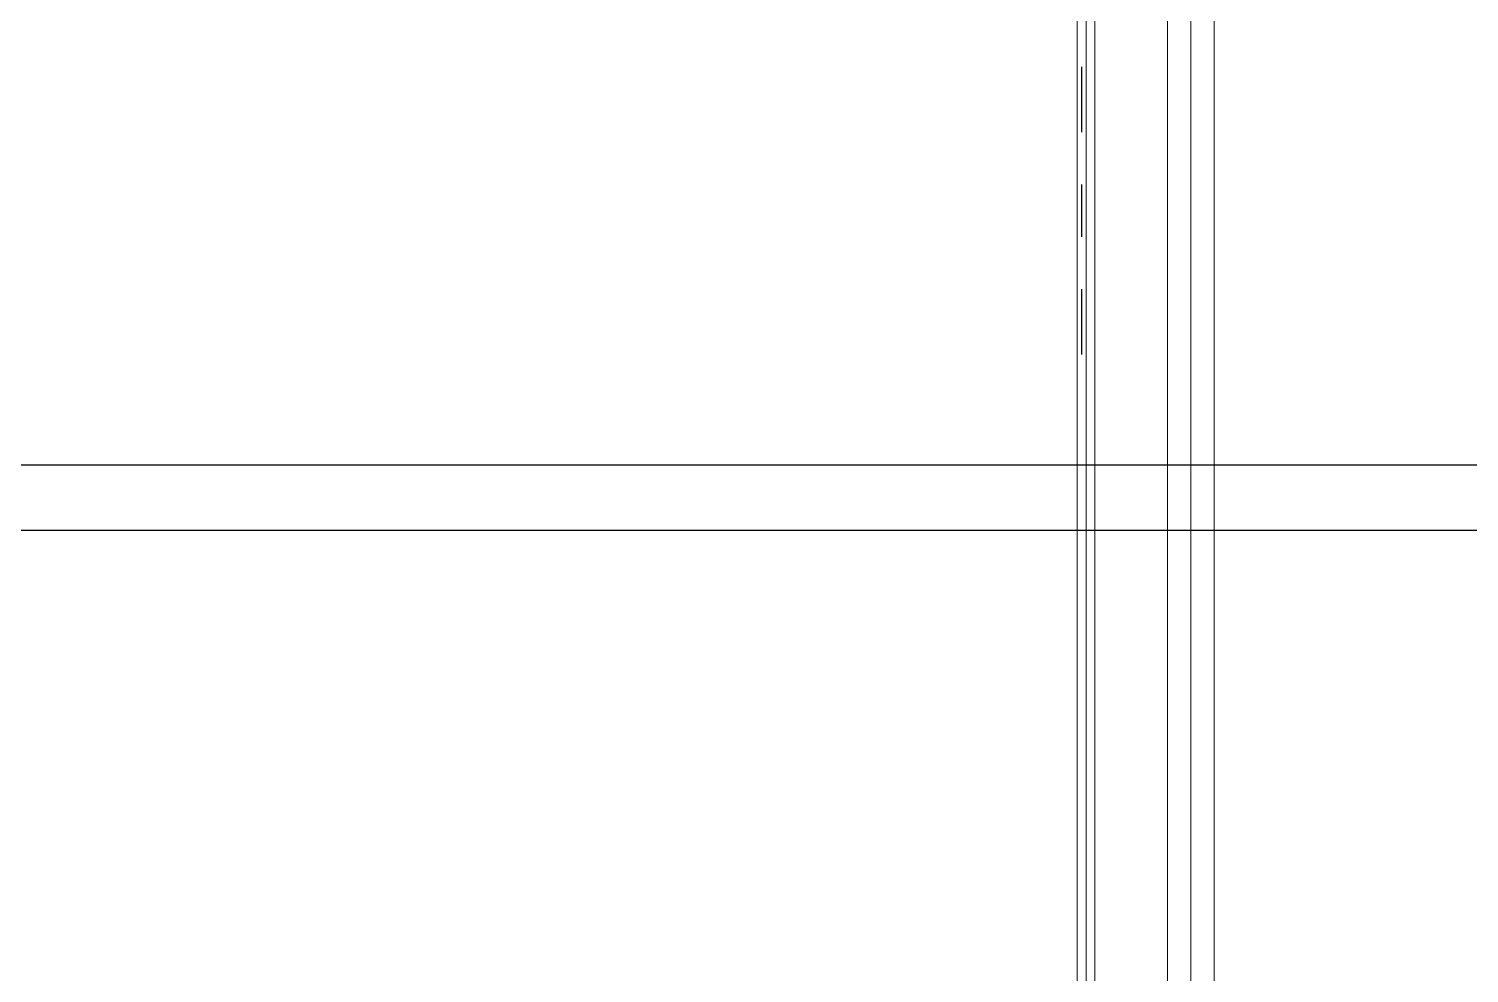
# Model space of a CAD drawing. Header units: metres. Extents: x 531759 to 532310, y 2674774 to 2675087.
# Drawn here: x 532120.264 to 532123.023, y 2674970.102 to 2674971.909 of the extents above; entities that cross this region are included whole.
import ezdxf

# ---------------------------------------------------------------- set-up
doc = ezdxf.new("R2010")
doc.units = ezdxf.units.M
doc.header["$MEASUREMENT"] = 0
doc.linetypes.add('CENTER', pattern=[2, 1.25, -0.25, 0.25, -0.25])
doc.linetypes.add('CENTER2', pattern=[1.125, 0.75, -0.125, 0.125, -0.125])
doc.layers.add('IDT', color=7, linetype='Continuous')

# ---------------------------------------------------------------- blocks, each defined once
blk = doc.blocks.new('IDT')
at = {"layer": 'IDT', "color": 0, "lineweight": 0}
for p, q in [((15.5735, 21.8207), (15.5735, 14.662)), ((15.5735, 21.8207), (15.5735, 14.662)), ((15.6625, 14.662), (15.6625, 21.8207)), ((15.6625, 14.662), (15.6625, 21.8207)), ((15.8014, 21.7079), (15.8014, 17.1033)), ((15.8014, 21.7079), (15.8014, 17.1033)), ((15.8354, 17.1033), (15.8354, 21.7079)), ((15.8354, 17.1033), (15.8354, 21.7079)), ((15.8014, 17.1033), (15.8014, 14.3103)), ((15.8014, 17.1033), (15.8014, 14.3103)), ((15.8354, 14.3103), (15.8354, 17.1033)), ((15.8354, 14.3103), (15.8354, 17.1033))]:
    blk.add_line(p, q, dxfattribs=at)
at = {"layer": 'IDT', "color": 0, "linetype": 'CENTER2', "lineweight": 0, "ltscale": 500}
for p, q in [((15.618, 21.8207), (15.618, 14.1816)), ((15.618, 21.8207), (15.618, 14.1816)), ((15.8184, 21.7079), (15.8184, 14.3103)), ((15.8184, 21.7079), (15.8184, 14.3103))]:
    blk.add_line(p, q, dxfattribs=at)
at = {"layer": 'IDT', "color": 0}
for p, q in [((12.6025, 16.8104), (19.5525, 16.8104)), ((12.7275, 16.6854), (19.4275, 16.6854))]:
    blk.add_line(p, q, dxfattribs=at)
at = {"layer": 'IDT', "color": 8, "linetype": 'CENTER', "ltscale": 0.1}
blk.add_line((15.8275, 7.4232), (15.8275, 16.5476), dxfattribs=at)

msp = doc.modelspace()

# ---------------------------------------------------------------- block references
at = {"layer": 'IDT', "color": 8, "rotation": 180}
msp.add_blockref('IDT', (532138.1073, 2674987.7589), dxfattribs=at)

doc.saveas('drawing.dxf')
